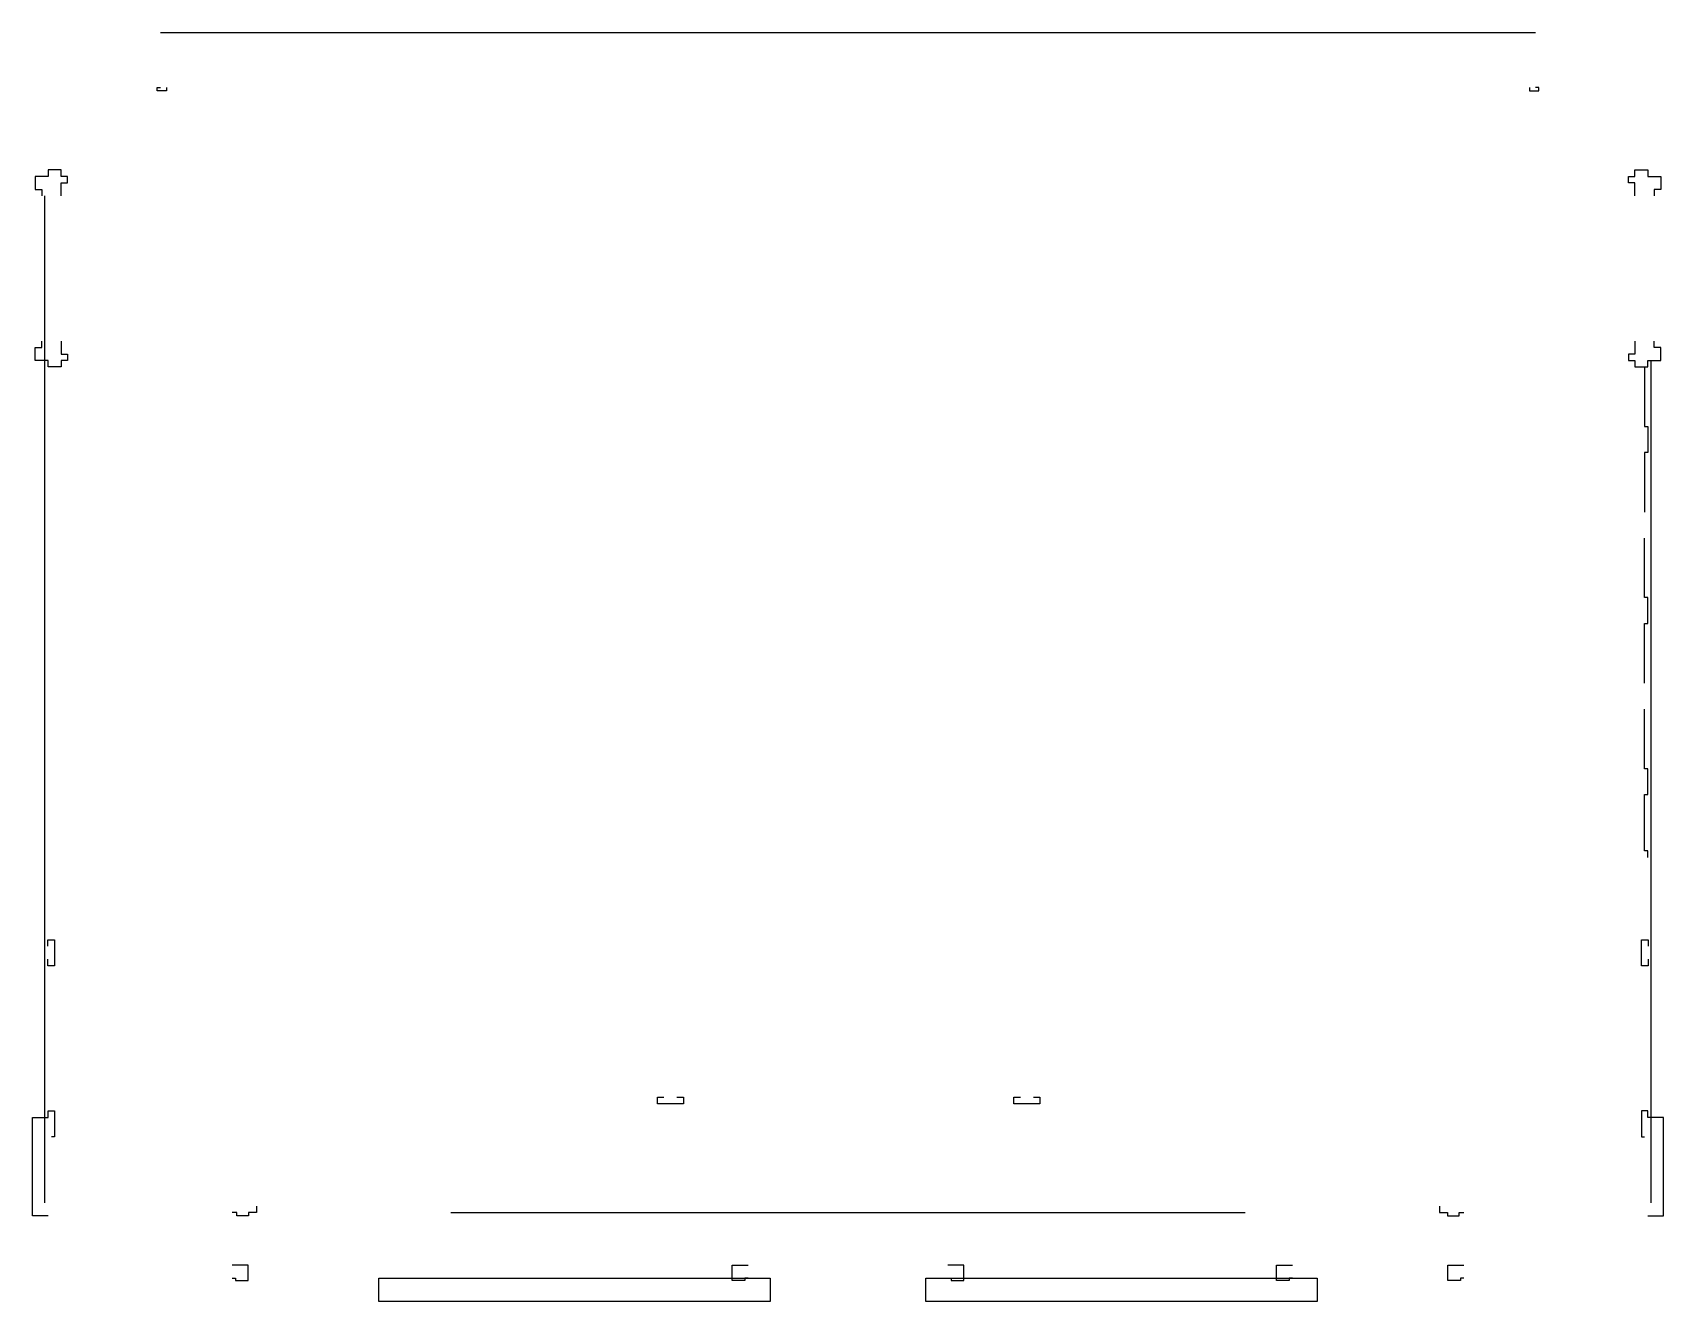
# Model space of a CAD drawing. Header units: millimetres. Extents: x 11666 to 74566, y 11673 to 60623.
import ezdxf

# ---------------------------------------------------------------- set-up
doc = ezdxf.new("R2010")
doc.units = ezdxf.units.MM

msp = doc.modelspace()

# ---------------------------------------------------------------- linework, layer by layer
for p, q in [((16596, 60623), (69636, 60623)), ((16466, 58373), (16466, 58503)), ((16466, 58503), (16596, 58503)), ((16836, 58503), (16836, 58373)), ((69396, 58503), (69396, 58373)), ((69766, 58503), (69636, 58503)), ((69766, 58373), (69766, 58503)), ((16836, 58373), (16466, 58373)), ((69396, 58373), (69766, 58373)), ((12266, 55073), (11766, 55073)), ((11766, 55073), (11766, 54573)), ((12266, 55073), (11766, 55073)), ((11766, 55073), (11766, 54573)), ((12266, 55073), (11766, 55073)), ((11766, 55073), (11766, 54573)), ((12266, 55073), (11766, 55073)), ((11766, 55073), (11766, 54573)), ((12266, 55073), (11766, 55073)), ((11766, 55073), (11766, 54573)), ((12266, 55073), (11766, 55073)), ((11766, 55073), (11766, 54573)), ((12266, 55073), (11766, 55073)), ((11766, 55073), (11766, 54573)), ((12266, 55073), (11766, 55073)), ((11766, 55073), (11766, 54573)), ((12766, 55323), (12266, 55323)), ((12266, 55323), (12266, 55073)), ((12766, 55323), (12266, 55323)), ((12266, 55323), (12266, 55073)), ((12766, 55323), (12266, 55323)), ((12266, 55323), (12266, 55073)), ((12766, 55323), (12266, 55323)), ((12266, 55323), (12266, 55073)), ((12766, 55323), (12266, 55323)), ((12266, 55323), (12266, 55073)), ((12766, 55323), (12266, 55323)), ((12266, 55323), (12266, 55073)), ((12766, 55323), (12266, 55323)), ((12266, 55323), (12266, 55073)), ((12766, 55323), (12266, 55323)), ((12266, 55323), (12266, 55073)), ((12766, 55073), (12766, 55323)), ((12766, 55073), (12766, 55323)), ((12766, 55073), (12766, 55323)), ((12766, 55073), (12766, 55323)), ((12766, 55073), (12766, 55323)), ((12766, 55073), (12766, 55323)), ((12766, 55073), (12766, 55323)), ((12766, 55073), (12766, 55323)), ((13016, 55073), (12766, 55073)), ((13016, 55073), (12766, 55073)), ((13016, 55073), (12766, 55073)), ((13016, 55073), (12766, 55073)), ((13016, 55073), (12766, 55073)), ((13016, 55073), (12766, 55073)), ((13016, 55073), (12766, 55073)), ((13016, 55073), (12766, 55073)), ((12766, 54323), (12766, 54823)), ((12766, 54823), (13016, 54823)), ((12766, 54323), (12766, 54823)), ((12766, 54823), (13016, 54823)), ((12766, 54323), (12766, 54823)), ((12766, 54823), (13016, 54823)), ((12766, 54323), (12766, 54823)), ((12766, 54823), (13016, 54823)), ((12766, 54323), (12766, 54823)), ((12766, 54823), (13016, 54823)), ((12766, 54323), (12766, 54823)), ((12766, 54823), (13016, 54823)), ((12766, 54323), (12766, 54823)), ((12766, 54823), (13016, 54823)), ((12766, 54323), (12766, 54823)), ((12766, 54823), (13016, 54823)), ((13016, 54823), (13016, 55073)), ((13016, 54823), (13016, 55073)), ((13016, 54823), (13016, 55073)), ((13016, 54823), (13016, 55073)), ((13016, 54823), (13016, 55073)), ((13016, 54823), (13016, 55073)), ((13016, 54823), (13016, 55073)), ((13016, 54823), (13016, 55073)), ((73216, 54823), (73216, 55073)), ((73216, 55073), (73466, 55073)), ((73216, 54823), (73216, 55073)), ((73216, 55073), (73466, 55073)), ((73216, 54823), (73216, 55073)), ((73216, 55073), (73466, 55073)), ((73216, 54823), (73216, 55073)), ((73216, 55073), (73466, 55073)), ((73216, 54823), (73216, 55073)), ((73216, 55073), (73466, 55073)), ((73216, 54823), (73216, 55073)), ((73216, 55073), (73466, 55073)), ((73216, 54823), (73216, 55073)), ((73216, 55073), (73466, 55073)), ((73216, 54823), (73216, 55073)), ((73216, 55073), (73466, 55073)), ((73466, 54823), (73216, 54823)), ((73466, 54823), (73216, 54823)), ((73466, 54823), (73216, 54823)), ((73466, 54823), (73216, 54823)), ((73466, 54823), (73216, 54823)), ((73466, 54823), (73216, 54823)), ((73466, 54823), (73216, 54823)), ((73466, 54823), (73216, 54823)), ((73466, 55073), (73466, 55323)), ((73466, 55323), (73966, 55323)), ((73466, 55073), (73466, 55323)), ((73466, 55323), (73966, 55323)), ((73466, 55073), (73466, 55323)), ((73466, 55323), (73966, 55323)), ((73466, 55073), (73466, 55323)), ((73466, 55323), (73966, 55323)), ((73466, 55073), (73466, 55323)), ((73466, 55323), (73966, 55323)), ((73466, 55073), (73466, 55323)), ((73466, 55323), (73966, 55323)), ((73466, 55073), (73466, 55323)), ((73466, 55323), (73966, 55323)), ((73466, 55073), (73466, 55323)), ((73466, 55323), (73966, 55323)), ((73466, 54323), (73466, 54823)), ((73466, 54323), (73466, 54823)), ((73466, 54323), (73466, 54823)), ((73466, 54323), (73466, 54823)), ((73466, 54323), (73466, 54823)), ((73466, 54323), (73466, 54823)), ((73466, 54323), (73466, 54823)), ((73466, 54323), (73466, 54823)), ((73966, 55323), (73966, 55073)), ((73966, 55323), (73966, 55073)), ((73966, 55323), (73966, 55073)), ((73966, 55323), (73966, 55073)), ((73966, 55323), (73966, 55073)), ((73966, 55323), (73966, 55073)), ((73966, 55323), (73966, 55073)), ((73966, 55323), (73966, 55073)), ((73966, 55073), (74466, 55073)), ((73966, 55073), (74466, 55073)), ((73966, 55073), (74466, 55073)), ((73966, 55073), (74466, 55073)), ((73966, 55073), (74466, 55073)), ((73966, 55073), (74466, 55073)), ((73966, 55073), (74466, 55073)), ((73966, 55073), (74466, 55073)), ((74466, 55073), (74466, 54573)), ((74466, 55073), (74466, 54573)), ((74466, 55073), (74466, 54573)), ((74466, 55073), (74466, 54573)), ((74466, 55073), (74466, 54573)), ((74466, 55073), (74466, 54573)), ((74466, 55073), (74466, 54573)), ((74466, 55073), (74466, 54573)), ((11766, 54573), (12016, 54573)), ((11766, 54573), (12016, 54573)), ((11766, 54573), (12016, 54573)), ((11766, 54573), (12016, 54573)), ((11766, 54573), (12016, 54573)), ((11766, 54573), (12016, 54573)), ((11766, 54573), (12016, 54573)), ((11766, 54573), (12016, 54573)), ((12016, 54573), (12016, 54323)), ((12016, 54573), (12016, 54323)), ((12016, 54573), (12016, 54323)), ((12016, 54573), (12016, 54323)), ((12016, 54573), (12016, 54323)), ((12016, 54573), (12016, 54323)), ((12016, 54573), (12016, 54323)), ((12016, 54573), (12016, 54323)), ((12136, 15473), (12136, 54323)), ((74466, 54573), (74216, 54573)), ((74216, 54573), (74216, 54323)), ((74466, 54573), (74216, 54573)), ((74216, 54573), (74216, 54323)), ((74466, 54573), (74216, 54573)), ((74216, 54573), (74216, 54323)), ((74466, 54573), (74216, 54573)), ((74216, 54573), (74216, 54323)), ((74466, 54573), (74216, 54573)), ((74216, 54573), (74216, 54323)), ((74466, 54573), (74216, 54573)), ((74216, 54573), (74216, 54323)), ((74466, 54573), (74216, 54573)), ((74216, 54573), (74216, 54323)), ((74466, 54573), (74216, 54573)), ((74216, 54573), (74216, 54323)), ((11766, 47973), (11766, 48473)), ((11766, 48473), (12016, 48473)), ((11766, 47973), (11766, 48473)), ((11766, 48473), (12016, 48473)), ((11766, 47973), (11766, 48473)), ((11766, 48473), (12016, 48473)), ((11766, 47973), (11766, 48473)), ((11766, 48473), (12016, 48473)), ((11766, 47973), (11766, 48473)), ((11766, 48473), (12016, 48473)), ((11766, 47973), (11766, 48473)), ((11766, 48473), (12016, 48473)), ((11766, 47973), (11766, 48473)), ((11766, 48473), (12016, 48473)), ((11766, 47973), (11766, 48473)), ((11766, 48473), (12016, 48473)), ((12016, 48473), (12016, 48723)), ((12016, 48473), (12016, 48723)), ((12016, 48473), (12016, 48723)), ((12016, 48473), (12016, 48723)), ((12016, 48473), (12016, 48723)), ((12016, 48473), (12016, 48723)), ((12016, 48473), (12016, 48723)), ((12016, 48473), (12016, 48723)), ((12766, 48723), (12766, 48223)), ((12766, 48723), (12766, 48223)), ((12766, 48723), (12766, 48223)), ((12766, 48723), (12766, 48223)), ((12766, 48723), (12766, 48223)), ((12766, 48723), (12766, 48223)), ((12766, 48723), (12766, 48223)), ((12766, 48723), (12766, 48223)), ((73466, 48723), (73466, 48223)), ((73466, 48723), (73466, 48223)), ((73466, 48723), (73466, 48223)), ((73466, 48723), (73466, 48223)), ((73466, 48723), (73466, 48223)), ((73466, 48723), (73466, 48223)), ((73466, 48723), (73466, 48223)), ((73466, 48723), (73466, 48223)), ((74216, 48473), (74216, 48723)), ((74216, 48473), (74216, 48723)), ((74216, 48473), (74216, 48723)), ((74216, 48473), (74216, 48723)), ((74216, 48473), (74216, 48723)), ((74216, 48473), (74216, 48723)), ((74216, 48473), (74216, 48723)), ((74216, 48473), (74216, 48723)), ((74466, 48473), (74216, 48473)), ((74466, 48473), (74216, 48473)), ((74466, 48473), (74216, 48473)), ((74466, 48473), (74216, 48473)), ((74466, 48473), (74216, 48473)), ((74466, 48473), (74216, 48473)), ((74466, 48473), (74216, 48473)), ((74466, 48473), (74216, 48473)), ((74466, 47973), (74466, 48473)), ((74466, 47973), (74466, 48473)), ((74466, 47973), (74466, 48473)), ((74466, 47973), (74466, 48473)), ((74466, 47973), (74466, 48473)), ((74466, 47973), (74466, 48473)), ((74466, 47973), (74466, 48473)), ((74466, 47973), (74466, 48473)), ((12266, 47973), (11766, 47973)), ((12266, 47973), (11766, 47973)), ((12266, 47973), (11766, 47973)), ((12266, 47973), (11766, 47973)), ((12266, 47973), (11766, 47973)), ((12266, 47973), (11766, 47973)), ((12266, 47973), (11766, 47973)), ((12266, 47973), (11766, 47973)), ((12266, 47723), (12266, 47973)), ((12266, 47723), (12266, 47973)), ((12266, 47723), (12266, 47973)), ((12266, 47723), (12266, 47973)), ((12266, 47723), (12266, 47973)), ((12266, 47723), (12266, 47973)), ((12266, 47723), (12266, 47973)), ((12266, 47723), (12266, 47973)), ((12766, 48223), (13016, 48223)), ((12766, 48223), (13016, 48223)), ((12766, 48223), (13016, 48223)), ((12766, 48223), (13016, 48223)), ((12766, 48223), (13016, 48223)), ((12766, 48223), (13016, 48223)), ((12766, 48223), (13016, 48223)), ((12766, 48223), (13016, 48223)), ((13016, 47973), (12766, 47973)), ((12766, 47973), (12766, 47723)), ((13016, 47973), (12766, 47973)), ((12766, 47973), (12766, 47723)), ((13016, 47973), (12766, 47973)), ((12766, 47973), (12766, 47723)), ((13016, 47973), (12766, 47973)), ((12766, 47973), (12766, 47723)), ((13016, 47973), (12766, 47973)), ((12766, 47973), (12766, 47723)), ((13016, 47973), (12766, 47973)), ((12766, 47973), (12766, 47723)), ((13016, 47973), (12766, 47973)), ((12766, 47973), (12766, 47723)), ((13016, 47973), (12766, 47973)), ((12766, 47973), (12766, 47723)), ((13016, 48223), (13016, 47973)), ((13016, 48223), (13016, 47973)), ((13016, 48223), (13016, 47973)), ((13016, 48223), (13016, 47973)), ((13016, 48223), (13016, 47973)), ((13016, 48223), (13016, 47973)), ((13016, 48223), (13016, 47973)), ((13016, 48223), (13016, 47973)), ((73466, 48223), (73216, 48223)), ((73216, 48223), (73216, 47973)), ((73466, 48223), (73216, 48223)), ((73216, 48223), (73216, 47973)), ((73466, 48223), (73216, 48223)), ((73216, 48223), (73216, 47973)), ((73466, 48223), (73216, 48223)), ((73216, 48223), (73216, 47973)), ((73466, 48223), (73216, 48223)), ((73216, 48223), (73216, 47973)), ((73466, 48223), (73216, 48223)), ((73216, 48223), (73216, 47973)), ((73466, 48223), (73216, 48223)), ((73216, 48223), (73216, 47973)), ((73466, 48223), (73216, 48223)), ((73216, 48223), (73216, 47973)), ((73216, 47973), (73466, 47973)), ((73216, 47973), (73466, 47973)), ((73216, 47973), (73466, 47973)), ((73216, 47973), (73466, 47973)), ((73216, 47973), (73466, 47973)), ((73216, 47973), (73466, 47973)), ((73216, 47973), (73466, 47973)), ((73216, 47973), (73466, 47973)), ((73466, 47973), (73466, 47723)), ((73466, 47973), (73466, 47723)), ((73466, 47973), (73466, 47723)), ((73466, 47973), (73466, 47723)), ((73466, 47973), (73466, 47723)), ((73466, 47973), (73466, 47723)), ((73466, 47973), (73466, 47723)), ((73466, 47973), (73466, 47723)), ((73966, 47723), (73966, 47973)), ((73966, 47973), (74466, 47973)), ((73966, 47723), (73966, 47973)), ((73966, 47973), (74466, 47973)), ((73966, 47723), (73966, 47973)), ((73966, 47973), (74466, 47973)), ((73966, 47723), (73966, 47973)), ((73966, 47973), (74466, 47973)), ((73966, 47723), (73966, 47973)), ((73966, 47973), (74466, 47973)), ((73966, 47723), (73966, 47973)), ((73966, 47973), (74466, 47973)), ((73966, 47723), (73966, 47973)), ((73966, 47973), (74466, 47973)), ((73966, 47723), (73966, 47973)), ((73966, 47973), (74466, 47973)), ((74096, 15473), (74096, 47973)), ((12766, 47723), (12266, 47723)), ((12766, 47723), (12266, 47723)), ((12766, 47723), (12266, 47723)), ((12766, 47723), (12266, 47723)), ((12766, 47723), (12266, 47723)), ((12766, 47723), (12266, 47723)), ((12766, 47723), (12266, 47723)), ((12766, 47723), (12266, 47723)), ((73466, 47723), (73966, 47723)), ((73466, 47723), (73966, 47723)), ((73466, 47723), (73966, 47723)), ((73466, 47723), (73966, 47723)), ((73466, 47723), (73966, 47723)), ((73466, 47723), (73966, 47723)), ((73466, 47723), (73966, 47723)), ((73466, 47723), (73966, 47723)), ((73836, 47723), (73836, 45423)), ((73836, 47723), (73836, 45423)), ((73836, 45423), (73966, 45423)), ((73836, 45423), (73966, 45423)), ((73966, 45423), (73966, 44423)), ((73966, 45423), (73966, 44423)), ((73966, 44423), (73836, 44423)), ((73836, 44423), (73836, 42123)), ((73966, 44423), (73836, 44423)), ((73836, 44423), (73836, 42123)), ((73836, 38823), (73836, 41123)), ((73966, 38823), (73836, 38823)), ((73966, 37823), (73966, 38823)), ((73836, 35523), (73836, 37823)), ((73836, 37823), (73966, 37823)), ((73836, 32223), (73836, 34523)), ((73836, 32223), (73836, 34523)), ((73836, 32223), (73836, 34523)), ((73966, 32223), (73836, 32223)), ((73966, 32223), (73836, 32223)), ((73966, 32223), (73836, 32223)), ((73966, 31223), (73966, 32223)), ((73966, 31223), (73966, 32223)), ((73966, 31223), (73966, 32223)), ((73836, 29053), (73836, 31223)), ((73836, 31223), (73966, 31223)), ((73836, 29053), (73836, 31223)), ((73836, 31223), (73966, 31223)), ((73836, 29053), (73836, 31223)), ((73836, 31223), (73966, 31223)), ((73966, 29053), (73836, 29053)), ((73966, 29053), (73836, 29053)), ((73966, 29053), (73836, 29053)), ((73966, 28803), (73966, 29053)), ((73966, 28803), (73966, 29053)), ((73966, 28803), (73966, 29053)), ((12256, 25373), (12256, 25623)), ((12256, 25623), (12516, 25623)), ((12256, 25373), (12256, 25623)), ((12256, 25623), (12516, 25623)), ((12516, 25623), (12516, 24623)), ((12516, 25623), (12516, 24623)), ((73716, 24623), (73716, 25623)), ((73716, 25623), (73976, 25623)), ((73716, 24623), (73716, 25623)), ((73716, 25623), (73976, 25623)), ((73976, 25623), (73976, 25373)), ((73976, 25623), (73976, 25373)), ((12256, 24623), (12256, 24873)), ((12256, 24623), (12256, 24873)), ((12516, 24623), (12256, 24623)), ((12516, 24623), (12256, 24623)), ((73976, 24623), (73716, 24623)), ((73976, 24623), (73716, 24623)), ((73976, 24873), (73976, 24623)), ((73976, 24873), (73976, 24623)), ((35766, 19293), (35766, 19553)), ((35766, 19553), (36016, 19553)), ((35766, 19293), (35766, 19553)), ((35766, 19553), (36016, 19553)), ((36516, 19553), (36766, 19553)), ((36516, 19553), (36766, 19553)), ((36766, 19553), (36766, 19293)), ((36766, 19553), (36766, 19293)), ((49516, 19293), (49516, 19553)), ((49516, 19553), (49766, 19553)), ((49516, 19293), (49516, 19553)), ((49516, 19553), (49766, 19553)), ((50266, 19553), (50516, 19553)), ((50266, 19553), (50516, 19553)), ((50516, 19553), (50516, 19293)), ((50516, 19553), (50516, 19293)), ((12266, 18773), (12266, 19023)), ((12266, 19023), (12516, 19023)), ((12266, 18773), (12266, 19023)), ((12266, 19023), (12516, 19023)), ((12266, 18773), (12266, 19023)), ((12266, 19023), (12516, 19023)), ((12266, 18773), (12266, 19023)), ((12266, 19023), (12516, 19023)), ((12516, 19023), (12516, 18023)), ((12516, 19023), (12516, 18023)), ((12516, 19023), (12516, 18023)), ((12516, 19023), (12516, 18023)), ((36766, 19293), (35766, 19293)), ((36766, 19293), (35766, 19293)), ((50516, 19293), (49516, 19293)), ((50516, 19293), (49516, 19293)), ((73966, 19023), (73716, 19023)), ((73716, 19023), (73716, 18023)), ((73966, 19023), (73716, 19023)), ((73716, 19023), (73716, 18023)), ((73966, 19023), (73716, 19023)), ((73716, 19023), (73716, 18023)), ((73966, 19023), (73716, 19023)), ((73716, 19023), (73716, 18023)), ((73966, 18773), (73966, 19023)), ((73966, 18773), (73966, 19023)), ((73966, 18773), (73966, 19023)), ((73966, 18773), (73966, 19023)), ((11666, 14973), (11666, 18773)), ((11666, 18773), (12266, 18773)), ((11666, 14973), (11666, 18773)), ((11666, 18773), (12266, 18773)), ((11666, 14973), (11666, 18773)), ((11666, 18773), (12266, 18773)), ((11666, 14973), (11666, 18773)), ((11666, 18773), (12266, 18773)), ((74566, 18773), (73966, 18773)), ((74566, 18773), (73966, 18773)), ((74566, 18773), (73966, 18773)), ((74566, 18773), (73966, 18773)), ((74566, 14973), (74566, 18773)), ((74566, 14973), (74566, 18773)), ((74566, 14973), (74566, 18773)), ((74566, 14973), (74566, 18773)), ((12516, 18023), (12396, 18023)), ((12516, 18023), (12396, 18023)), ((12516, 18023), (12396, 18023)), ((12516, 18023), (12396, 18023)), ((73716, 18023), (73836, 18023)), ((73716, 18023), (73836, 18023)), ((73716, 18023), (73836, 18023)), ((73716, 18023), (73836, 18023)), ((19546, 15103), (19366, 15103)), ((19546, 15103), (19366, 15103)), ((19546, 15103), (19366, 15103)), ((19546, 14973), (19546, 15103)), ((19546, 14973), (19546, 15103)), ((19546, 14973), (19546, 15103)), ((20296, 15103), (19996, 15103)), ((19996, 15103), (19996, 14973)), ((20296, 15103), (19996, 15103)), ((19996, 15103), (19996, 14973)), ((20296, 15103), (19996, 15103)), ((19996, 15103), (19996, 14973)), ((20296, 15343), (20296, 15103)), ((20296, 15343), (20296, 15103)), ((20296, 15343), (20296, 15103)), ((27791, 15098), (58441, 15098)), ((65936, 15343), (65936, 15103)), ((65936, 15343), (65936, 15103)), ((65936, 15343), (65936, 15103)), ((65936, 15103), (66236, 15103)), ((65936, 15103), (66236, 15103)), ((65936, 15103), (66236, 15103)), ((66236, 15103), (66236, 14973)), ((66236, 15103), (66236, 14973)), ((66236, 15103), (66236, 14973)), ((66686, 14973), (66686, 15103)), ((66686, 15103), (66866, 15103)), ((66686, 14973), (66686, 15103)), ((66686, 15103), (66866, 15103)), ((66686, 14973), (66686, 15103)), ((66686, 15103), (66866, 15103)), ((12266, 14973), (11666, 14973)), ((12266, 14973), (11666, 14973)), ((12266, 14973), (11666, 14973)), ((12266, 14973), (11666, 14973)), ((19996, 14973), (19546, 14973)), ((19996, 14973), (19546, 14973)), ((19996, 14973), (19546, 14973)), ((66236, 14973), (66686, 14973)), ((66236, 14973), (66686, 14973)), ((66236, 14973), (66686, 14973)), ((73966, 14973), (74566, 14973)), ((73966, 14973), (74566, 14973)), ((73966, 14973), (74566, 14973)), ((73966, 14973), (74566, 14973)), ((19986, 13073), (19366, 13073)), ((19986, 13073), (19366, 13073)), ((19986, 12473), (19986, 13073)), ((19986, 12473), (19986, 13073)), ((38646, 12473), (38646, 13073)), ((38646, 13073), (39266, 13073)), ((38646, 12473), (38646, 13073)), ((38646, 13073), (39266, 13073)), ((47586, 13073), (46966, 13073)), ((47586, 13073), (46966, 13073)), ((47586, 12473), (47586, 13073)), ((47586, 12473), (47586, 13073)), ((59646, 12473), (59646, 13073)), ((59646, 13073), (60266, 13073)), ((59646, 12473), (59646, 13073)), ((59646, 13073), (60266, 13073)), ((66246, 12473), (66246, 13073)), ((66246, 13073), (66866, 13073)), ((66246, 12473), (66246, 13073)), ((66246, 13073), (66866, 13073)), ((19366, 12563), (19496, 12563)), ((19366, 12563), (19496, 12563)), ((19496, 12563), (19496, 12473)), ((19496, 12563), (19496, 12473)), ((19496, 12473), (19986, 12473)), ((19496, 12473), (19986, 12473)), ((25026, 11673), (25026, 12573)), ((25026, 12573), (40116, 12573)), ((39136, 12473), (38646, 12473)), ((39136, 12473), (38646, 12473)), ((39266, 12563), (39136, 12563)), ((39136, 12563), (39136, 12473)), ((39266, 12563), (39136, 12563)), ((39136, 12563), (39136, 12473)), ((40116, 12573), (40116, 11673)), ((46116, 12573), (61206, 12573)), ((46116, 11673), (46116, 12573)), ((46966, 12563), (47096, 12563)), ((46966, 12563), (47096, 12563)), ((47096, 12563), (47096, 12473)), ((47096, 12563), (47096, 12473)), ((47096, 12473), (47586, 12473)), ((47096, 12473), (47586, 12473)), ((60136, 12473), (59646, 12473)), ((60136, 12473), (59646, 12473)), ((60266, 12563), (60136, 12563)), ((60136, 12563), (60136, 12473)), ((60266, 12563), (60136, 12563)), ((60136, 12563), (60136, 12473)), ((61206, 12573), (61206, 11673)), ((66736, 12473), (66246, 12473)), ((66736, 12473), (66246, 12473)), ((66866, 12563), (66736, 12563)), ((66736, 12563), (66736, 12473)), ((66866, 12563), (66736, 12563)), ((66736, 12563), (66736, 12473)), ((40116, 11673), (25026, 11673)), ((61206, 11673), (46116, 11673))]:
    msp.add_line(p, q)

doc.saveas('drawing.dxf')
